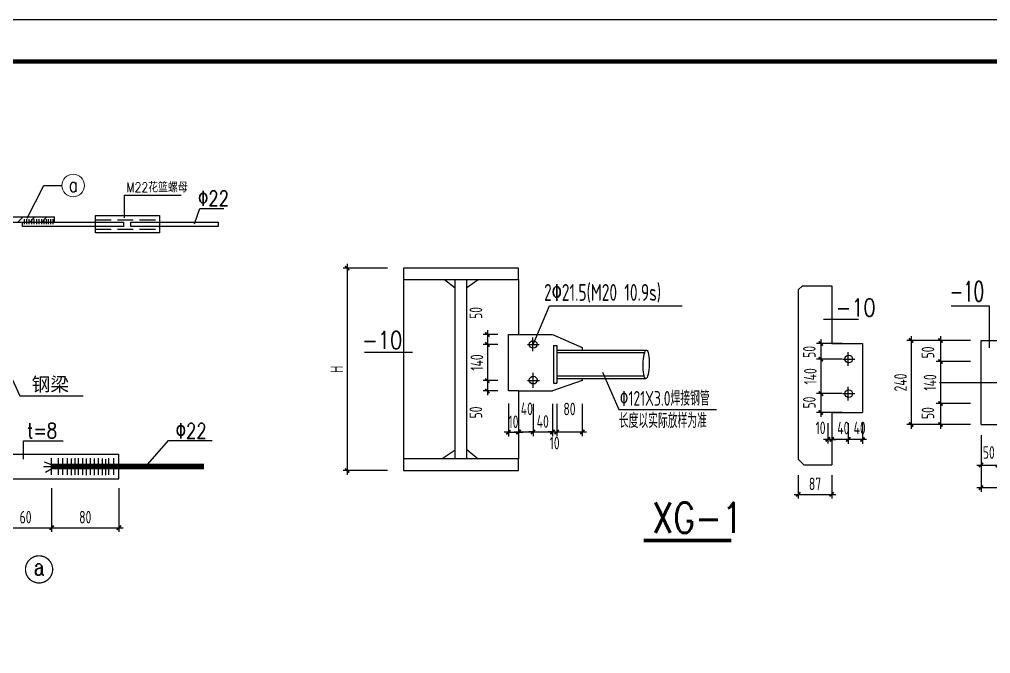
# Model space of a CAD drawing. Header units: millimetres. Extents: x 6950065 to 7140129, y 16284814 to 19754034.
# Drawn here: x 7016011 to 7039092, y 17780423 to 17795500 of the extents above; entities that cross this region are included whole.
import ezdxf
from ezdxf.enums import TextEntityAlignment as Align

# ---------------------------------------------------------------- set-up
doc = ezdxf.new("R2010")
doc.units = ezdxf.units.MM
doc.header["$LTSCALE"] = 1500
doc.header["$MEASUREMENT"] = 0
doc.linetypes.add('DASH', pattern=[0.35, 0.25, -0.1])
doc.linetypes.add('DOTE', pattern=[2.4200000000000004, 2, -0.2, 0.02, -0.2])
doc.layers.get('Defpoints').update_dxf_attribs({"color": 1})
doc.layers.add('10', color=7, linetype='Continuous', lineweight=35)
doc.layers.add('112', color=9, linetype='Continuous', lineweight=18)
for name, color, linetype in [('1001', 3, 'Continuous'), ('C型钢', 6, 'Continuous'), ('PUB_DIM', 161, 'Continuous'), ('PUB_TEXT', 7, 'Continuous'), ('TK', 4, 'Continuous'), ('图层1', 8, 'Continuous')]:
    doc.layers.add(name, color=color, linetype=linetype)
doc.styles.add('-宋体', font='', dxfattribs={"width": 0.8})
doc.styles.add('_HZDX', font='txt.shx', dxfattribs={"width": 0.8, "bigfont": 'HZDX.shx'})
doc.styles.add('_HZTXT', font='txt.shx', dxfattribs={"width": 0.8, "bigfont": 'hztxt.shx'})
doc.styles.add('_TXT', font='SIMPLEX.shx', dxfattribs={"width": 0.6})
doc.styles.add('COMPLEX', font='COMPLEX')
doc.styles.add('TSSD_Dimension', font='Tssdeng.shx', dxfattribs={"width": 0.699999988079071, "bigfont": 'hztxt.shx'})
doc.styles.add('TSSD_REIN', font='tssdeng.shx', dxfattribs={"width": 0.7, "bigfont": 'tssdchn.shx'})
doc.styles.get('-宋体').set_extended_font_data('SimSun')
doc.dimstyles.new('TSSD_20_100', dxfattribs={"dimtxt": 300, "dimasz": 100, "dimexe": 100, "dimexo": 250, "dimgap": 100, "dimtad": 1, "dimdec": 0, "dimlfac": 0.2, "dimzin": 0, "dimdsep": 46, "dimtxsty": 'TSSD_Dimension', "dimblk": 'ARCHTICK', "dimcen": 0, "dimdle": 100, "dimclrt": 7, "dimadec": 0, "dimazin": 0, "dimtfac": 1, "dimtdec": 0, "dimtix": 1, "dimtmove": 2, "dimatfit": 3, "dimfxl": 0, "dimtolj": 1, "dimtzin": 0, "dimarcsym": 0})

# ---------------------------------------------------------------- blocks, each defined once
blk = doc.blocks.new('_ArchTick')
at = {"color": 0, "linetype": 'ByBlock', "const_width": 0.4}
blk.add_lwpolyline([(-0.5, -0.5), (0.5, 0.5)], dxfattribs=at)
blk = doc.blocks.new('*D941')
at = {"layer": 'Defpoints', "color": 0}
for p in [(7016777.1866476, 17784605.37337451), (7018374.928282814, 17784605.37337451), (7018374.928282814, 17783415.99212387)]:
    blk.add_point(p, dxfattribs=at)
at = {"layer": 'PUB_DIM', "color": 0, "lineweight": -2}
for p, q in [((7016777.1866476, 17784355.37337451), (7016777.1866476, 17783315.99212387)), ((7018374.928282814, 17784355.37337451), (7018374.928282814, 17783315.99212387)), ((7016677.1866476, 17783415.99212387), (7018474.928282814, 17783415.99212387))]:
    blk.add_line(p, q, dxfattribs=at)
at = {"layer": 'PUB_DIM', "color": 0, "lineweight": -2, "xscale": 100, "yscale": 100, "zscale": 100, "rotation": 180}
blk.add_blockref('_ArchTick', (7016777.1866476, 17783415.99212387), dxfattribs=at)
at = {"layer": 'PUB_DIM', "color": 0, "lineweight": -2, "xscale": 100, "yscale": 100, "zscale": 100}
blk.add_blockref('_ArchTick', (7018374.928282814, 17783415.99212387), dxfattribs=at)
at = {"layer": 'PUB_DIM', "color": 7, "insert": (7017576.057465207, 17783665.99212387), "char_height": 300, "attachment_point": 5, "style": 'TSSD_Dimension'}
blk.add_mtext('\\A1;80', dxfattribs=at)
blk = doc.blocks.new('*D943')
at = {"layer": 'Defpoints', "color": 0}
for p in [(7015538.467164, 17784605.37337451), (7016777.1866476, 17784605.37337451), (7016777.1866476, 17783415.99212387)]:
    blk.add_point(p, dxfattribs=at)
at = {"layer": 'PUB_DIM', "color": 0, "lineweight": -2}
for p, q in [((7015538.467164, 17784355.37337451), (7015538.467164, 17783315.99212387)), ((7016777.1866476, 17784355.37337451), (7016777.1866476, 17783315.99212387)), ((7015438.467164, 17783415.99212387), (7016877.1866476, 17783415.99212387))]:
    blk.add_line(p, q, dxfattribs=at)
at = {"layer": 'PUB_DIM', "color": 0, "lineweight": -2, "xscale": 100, "yscale": 100, "zscale": 100, "rotation": 180}
blk.add_blockref('_ArchTick', (7015538.467164, 17783415.99212387), dxfattribs=at)
at = {"layer": 'PUB_DIM', "color": 0, "lineweight": -2, "xscale": 100, "yscale": 100, "zscale": 100}
blk.add_blockref('_ArchTick', (7016777.1866476, 17783415.99212387), dxfattribs=at)
at = {"layer": 'PUB_DIM', "color": 7, "insert": (7016157.8269058, 17783665.99212387), "char_height": 300, "attachment_point": 5, "style": 'TSSD_Dimension'}
blk.add_mtext('\\A1;60', dxfattribs=at)
blk = doc.blocks.new('*D1111')
at = {"layer": 'Defpoints', "color": 0}
for p in [(7035816.802505563, 17787794.40287986), (7035058.318154908, 17787424.53215986), (7035816.802505563, 17787424.53215986)]:
    blk.add_point(p, dxfattribs=at)
at = {"layer": 'PUB_DIM', "color": 0, "lineweight": -2}
for p, q in [((7035058.318154908, 17787894.40287986), (7035058.318154908, 17787324.53215986)), ((7035566.802505563, 17787794.40287986), (7034958.318154908, 17787794.40287986)), ((7035566.802505563, 17787424.53215986), (7034958.318154908, 17787424.53215986))]:
    blk.add_line(p, q, dxfattribs=at)
at = {"layer": 'PUB_DIM', "color": 0, "lineweight": -2, "xscale": 100, "yscale": 100, "zscale": 100}
for p, rotation in [((7035058.318154908, 17787794.40287986), 90), ((7035058.318154908, 17787424.53215986), 270)]:
    blk.add_blockref('_ArchTick', p, dxfattribs=dict(at, rotation=rotation))
at = {"layer": 'PUB_DIM', "color": 7, "insert": (7034784.718154906, 17787595.53576325), "char_height": 300, "attachment_point": 5, "rotation": 90, "style": 'TSSD_Dimension'}
blk.add_mtext('\\A1;50', dxfattribs=at)
blk = doc.blocks.new('*D1112')
at = {"layer": 'Defpoints', "color": 0}
for p in [(7035816.802505563, 17787424.53215986), (7035058.318154908, 17786602.74719986), (7035816.802505563, 17786602.74719986)]:
    blk.add_point(p, dxfattribs=at)
at = {"layer": 'PUB_DIM', "color": 0, "lineweight": -2}
for p, q in [((7035566.802505563, 17787424.53215986), (7034958.318154908, 17787424.53215986)), ((7035058.318154908, 17787524.53215986), (7035058.318154908, 17786502.74719986)), ((7035566.802505563, 17786602.74719986), (7034958.318154908, 17786602.74719986))]:
    blk.add_line(p, q, dxfattribs=at)
at = {"layer": 'PUB_DIM', "color": 0, "lineweight": -2, "xscale": 100, "yscale": 100, "zscale": 100}
for p, rotation in [((7035058.318154908, 17787424.53215986), 90), ((7035058.318154908, 17786602.74719986), 270)]:
    blk.add_blockref('_ArchTick', p, dxfattribs=dict(at, rotation=rotation))
at = {"layer": 'PUB_DIM', "color": 7, "insert": (7034808.318154905, 17787013.63967986), "char_height": 300, "attachment_point": 5, "rotation": 90, "style": 'TSSD_Dimension'}
blk.add_mtext('\\A1;140', dxfattribs=at)
blk = doc.blocks.new('*D1113')
at = {"layer": 'Defpoints', "color": 0}
for p in [(7035316.362044192, 17786152.80485185), (7035710.820284191, 17786152.80485185), (7035316.362044192, 17785513.41488395)]:
    blk.add_point(p, dxfattribs=at)
at = {"layer": 'PUB_DIM', "color": 0, "lineweight": -2}
for p, q in [((7035316.362044192, 17785902.80485185), (7035316.362044192, 17785413.41488395)), ((7035710.820284191, 17785902.80485185), (7035710.820284191, 17785413.41488395)), ((7035810.820284191, 17785513.41488395), (7035216.362044192, 17785513.41488395))]:
    blk.add_line(p, q, dxfattribs=at)
at = {"layer": 'PUB_DIM', "color": 0, "lineweight": -2, "xscale": 100, "yscale": 100, "zscale": 100, "rotation": 180}
blk.add_blockref('_ArchTick', (7035316.362044192, 17785513.41488395), dxfattribs=at)
at = {"layer": 'PUB_DIM', "color": 0, "lineweight": -2, "xscale": 100, "yscale": 100, "zscale": 100}
blk.add_blockref('_ArchTick', (7035710.820284191, 17785513.41488395), dxfattribs=at)
at = {"layer": 'PUB_DIM', "color": 7, "insert": (7035592.808814998, 17785787.01488395), "char_height": 300, "attachment_point": 5, "style": 'TSSD_Dimension'}
blk.add_mtext('\\A1;40', dxfattribs=at)
blk = doc.blocks.new('*D1114')
at = {"layer": 'Defpoints', "color": 0}
for p in [(7035710.820284191, 17786152.80485185), (7036045.96204419, 17786152.80485185), (7035710.820284191, 17785513.41488395)]:
    blk.add_point(p, dxfattribs=at)
at = {"layer": 'PUB_DIM', "color": 0, "lineweight": -2}
for p, q in [((7035710.820284191, 17785902.80485185), (7035710.820284191, 17785413.41488395)), ((7036045.96204419, 17785902.80485185), (7036045.96204419, 17785413.41488395)), ((7036145.96204419, 17785513.41488395), (7035610.820284191, 17785513.41488395))]:
    blk.add_line(p, q, dxfattribs=at)
at = {"layer": 'PUB_DIM', "color": 0, "lineweight": -2, "xscale": 100, "yscale": 100, "zscale": 100, "rotation": 180}
blk.add_blockref('_ArchTick', (7035710.820284191, 17785513.41488395), dxfattribs=at)
at = {"layer": 'PUB_DIM', "color": 0, "lineweight": -2, "xscale": 100, "yscale": 100, "zscale": 100}
blk.add_blockref('_ArchTick', (7036045.96204419, 17785513.41488395), dxfattribs=at)
at = {"layer": 'PUB_DIM', "color": 7, "insert": (7035979.563282858, 17785787.01488395), "char_height": 300, "attachment_point": 5, "style": 'TSSD_Dimension'}
blk.add_mtext('\\A1;40', dxfattribs=at)
blk = doc.blocks.new('*D1115')
at = {"layer": 'Defpoints', "color": 0}
for p in [(7035223.908340982, 17786152.80287986), (7035316.366900983, 17786152.80287986), (7035223.908340982, 17785516.02658669)]:
    blk.add_point(p, dxfattribs=at)
at = {"layer": 'PUB_DIM', "color": 0, "lineweight": -2}
for p, q in [((7035223.908340982, 17785902.80287986), (7035223.908340982, 17785416.02658669)), ((7035316.366900983, 17785902.80287986), (7035316.366900983, 17785416.02658669)), ((7035223.908340982, 17785516.02658669), (7035123.908340982, 17785516.02658669)), ((7035316.366900983, 17785516.02658669), (7035223.908340982, 17785516.02658669)), ((7035316.366900983, 17785516.02658669), (7035416.366900983, 17785516.02658669))]:
    blk.add_line(p, q, dxfattribs=at)
at = {"layer": 'PUB_DIM', "color": 0, "lineweight": -2, "xscale": 100, "yscale": 100, "zscale": 100}
blk.add_blockref('_ArchTick', (7035223.908340982, 17785516.02658669), dxfattribs=at)
at = {"layer": 'PUB_DIM', "color": 0, "lineweight": -2, "xscale": 100, "yscale": 100, "zscale": 100, "rotation": 180}
blk.add_blockref('_ArchTick', (7035316.366900983, 17785516.02658669), dxfattribs=at)
at = {"layer": 'PUB_DIM', "color": 7, "insert": (7035050.986126727, 17785789.62658669), "char_height": 300, "attachment_point": 5, "style": 'TSSD_Dimension'}
blk.add_mtext('\\A1;10', dxfattribs=at)
blk = doc.blocks.new('*D1116')
at = {"layer": 'Defpoints', "color": 0}
for p in [(7035816.802505563, 17786602.74719986), (7035058.318154908, 17786152.80287986), (7035816.802505563, 17786152.80287986)]:
    blk.add_point(p, dxfattribs=at)
at = {"layer": 'PUB_DIM', "color": 0, "lineweight": -2}
for p, q in [((7035566.802505563, 17786602.74719986), (7034958.318154908, 17786602.74719986)), ((7035058.318154908, 17786702.74719986), (7035058.318154908, 17786052.80287986)), ((7035566.802505563, 17786152.80287986), (7034958.318154908, 17786152.80287986))]:
    blk.add_line(p, q, dxfattribs=at)
at = {"layer": 'PUB_DIM', "color": 0, "lineweight": -2, "xscale": 100, "yscale": 100, "zscale": 100}
for p, rotation in [((7035058.318154908, 17786602.74719986), 90), ((7035058.318154908, 17786152.80287986), 270)]:
    blk.add_blockref('_ArchTick', p, dxfattribs=dict(at, rotation=rotation))
at = {"layer": 'PUB_DIM', "color": 7, "insert": (7034784.718154906, 17786391.4387219), "char_height": 300, "attachment_point": 5, "rotation": 90, "style": 'TSSD_Dimension'}
blk.add_mtext('\\A1;50', dxfattribs=at)
blk = doc.blocks.new('*D1117')
at = {"layer": 'Defpoints', "color": 0}
for p in [(7038864.814583997, 17787868.09571747), (7037902.676575019, 17787368.09571747), (7038864.814583997, 17787368.09571747)]:
    blk.add_point(p, dxfattribs=at)
at = {"layer": 'PUB_DIM', "color": 0, "lineweight": -2}
for p, q in [((7038614.814583997, 17787868.09571747), (7037802.676575019, 17787868.09571747)), ((7037902.676575019, 17787968.09571747), (7037902.676575019, 17787268.09571747)), ((7038614.814583997, 17787368.09571747), (7037802.676575019, 17787368.09571747))]:
    blk.add_line(p, q, dxfattribs=at)
at = {"layer": 'PUB_DIM', "color": 0, "lineweight": -2, "xscale": 100, "yscale": 100, "zscale": 100}
for p, rotation in [((7037902.676575019, 17787868.09571747), 90), ((7037902.676575019, 17787368.09571747), 270)]:
    blk.add_blockref('_ArchTick', p, dxfattribs=dict(at, rotation=rotation))
at = {"layer": 'PUB_DIM', "color": 7, "insert": (7037602.676575019, 17787582.92886281), "char_height": 300, "attachment_point": 5, "rotation": 90, "style": 'TSSD_Dimension'}
blk.add_mtext('\\A1;50', dxfattribs=at)
blk = doc.blocks.new('*D1118')
at = {"layer": 'Defpoints', "color": 0}
for p in [(7038864.814583997, 17787368.09571747), (7037902.676575019, 17786368.09571747), (7038864.814583997, 17786368.09571747)]:
    blk.add_point(p, dxfattribs=at)
at = {"layer": 'PUB_DIM', "color": 0, "lineweight": -2}
for p, q in [((7037902.676575019, 17787468.09571747), (7037902.676575019, 17786268.09571747)), ((7038614.814583997, 17787368.09571747), (7037802.676575019, 17787368.09571747)), ((7038614.814583997, 17786368.09571747), (7037802.676575019, 17786368.09571747))]:
    blk.add_line(p, q, dxfattribs=at)
at = {"layer": 'PUB_DIM', "color": 0, "lineweight": -2, "xscale": 100, "yscale": 100, "zscale": 100}
for p, rotation in [((7037902.676575019, 17787368.09571747), 90), ((7037902.676575019, 17786368.09571747), 270)]:
    blk.add_blockref('_ArchTick', p, dxfattribs=dict(at, rotation=rotation))
at = {"layer": 'PUB_DIM', "color": 7, "insert": (7037652.676575016, 17786868.09571747), "char_height": 300, "attachment_point": 5, "rotation": 90, "style": 'TSSD_Dimension'}
blk.add_mtext('\\A1;140', dxfattribs=at)
blk = doc.blocks.new('*D1119')
at = {"layer": 'Defpoints', "color": 0}
for p in [(7038864.814583997, 17787868.09571747), (7037201.36337633, 17785868.09571747), (7038864.814583997, 17785868.09571747)]:
    blk.add_point(p, dxfattribs=at)
at = {"layer": 'PUB_DIM', "color": 0, "lineweight": -2}
for p, q in [((7038614.814583997, 17787868.09571747), (7037101.36337633, 17787868.09571747)), ((7037201.36337633, 17787968.09571747), (7037201.36337633, 17785768.09571747)), ((7038614.814583997, 17785868.09571747), (7037101.36337633, 17785868.09571747))]:
    blk.add_line(p, q, dxfattribs=at)
at = {"layer": 'PUB_DIM', "color": 0, "lineweight": -2, "xscale": 100, "yscale": 100, "zscale": 100}
for p, rotation in [((7037201.36337633, 17787868.09571747), 90), ((7037201.36337633, 17785868.09571747), 270)]:
    blk.add_blockref('_ArchTick', p, dxfattribs=dict(at, rotation=rotation))
at = {"layer": 'PUB_DIM', "color": 7, "insert": (7036951.363376327, 17786868.09571747), "char_height": 300, "attachment_point": 5, "rotation": 90, "style": 'TSSD_Dimension'}
blk.add_mtext('\\A1;240', dxfattribs=at)
blk = doc.blocks.new('*D1120')
at = {"layer": 'Defpoints', "color": 0}
for p in [(7038864.814583997, 17786368.09571747), (7037902.676575019, 17785868.09571747), (7038864.814583997, 17785868.09571747)]:
    blk.add_point(p, dxfattribs=at)
at = {"layer": 'PUB_DIM', "color": 0, "lineweight": -2}
for p, q in [((7038614.814583997, 17786368.09571747), (7037802.676575019, 17786368.09571747)), ((7037902.676575019, 17786468.09571747), (7037902.676575019, 17785768.09571747)), ((7038614.814583997, 17785868.09571747), (7037802.676575019, 17785868.09571747))]:
    blk.add_line(p, q, dxfattribs=at)
at = {"layer": 'PUB_DIM', "color": 0, "lineweight": -2, "xscale": 100, "yscale": 100, "zscale": 100}
for p, rotation in [((7037902.676575019, 17786368.09571747), 90), ((7037902.676575019, 17785868.09571747), 270)]:
    blk.add_blockref('_ArchTick', p, dxfattribs=dict(at, rotation=rotation))
at = {"layer": 'PUB_DIM', "color": 7, "insert": (7037602.676575019, 17786139.96844577), "char_height": 300, "attachment_point": 5, "rotation": 90, "style": 'TSSD_Dimension'}
blk.add_mtext('\\A1;50', dxfattribs=at)
blk = doc.blocks.new('*D1121')
at = {"layer": 'Defpoints', "color": 0}
for p in [(7028781.612321696, 17786612.45632565), (7029386.906721695, 17786612.45632565), (7029386.906721695, 17785691.45282915)]:
    blk.add_point(p, dxfattribs=at)
at = {"layer": 'PUB_DIM', "color": 0, "lineweight": -2}
for p, q in [((7028781.612321696, 17786362.45632565), (7028781.612321696, 17785591.45282915)), ((7029386.906721695, 17786362.45632565), (7029386.906721695, 17785591.45282915)), ((7028681.612321696, 17785691.45282915), (7029486.906721695, 17785691.45282915))]:
    blk.add_line(p, q, dxfattribs=at)
at = {"layer": 'PUB_DIM', "color": 0, "lineweight": -2, "xscale": 100, "yscale": 100, "zscale": 100, "rotation": 180}
blk.add_blockref('_ArchTick', (7028781.612321696, 17785691.45282915), dxfattribs=at)
at = {"layer": 'PUB_DIM', "color": 0, "lineweight": -2, "xscale": 100, "yscale": 100, "zscale": 100}
blk.add_blockref('_ArchTick', (7029386.906721695, 17785691.45282915), dxfattribs=at)
at = {"layer": 'PUB_DIM', "color": 7, "insert": (7029084.259521696, 17786238.18503763), "char_height": 300, "attachment_point": 5, "style": 'TSSD_Dimension'}
blk.add_mtext('\\A1;80', dxfattribs=at)
blk = doc.blocks.new('*D1122')
at = {"layer": 'Defpoints', "color": 0}
for p in [(7028680.699521697, 17786612.45632565), (7028781.612321696, 17786612.45632565), (7028781.612321696, 17785691.45282915)]:
    blk.add_point(p, dxfattribs=at)
at = {"layer": 'PUB_DIM', "color": 0, "lineweight": -2}
for p, q in [((7028680.699521697, 17786362.45632565), (7028680.699521697, 17785591.45282915)), ((7028781.612321696, 17786362.45632565), (7028781.612321696, 17785591.45282915)), ((7028680.699521697, 17785691.45282915), (7028580.699521697, 17785691.45282915)), ((7028680.699521697, 17785691.45282915), (7028781.612321696, 17785691.45282915)), ((7028781.612321696, 17785691.45282915), (7028881.612321696, 17785691.45282915))]:
    blk.add_line(p, q, dxfattribs=at)
at = {"layer": 'PUB_DIM', "color": 0, "lineweight": -2, "xscale": 100, "yscale": 100, "zscale": 100}
blk.add_blockref('_ArchTick', (7028680.699521697, 17785691.45282915), dxfattribs=at)
at = {"layer": 'PUB_DIM', "color": 0, "lineweight": -2, "xscale": 100, "yscale": 100, "zscale": 100, "rotation": 180}
blk.add_blockref('_ArchTick', (7028781.612321696, 17785691.45282915), dxfattribs=at)
at = {"layer": 'PUB_DIM', "color": 7, "insert": (7028731.155921697, 17785428.79682915), "char_height": 300, "attachment_point": 5, "style": 'TSSD_Dimension'}
blk.add_mtext('\\A1;10', dxfattribs=at)
blk = doc.blocks.new('*D1123')
at = {"layer": 'Defpoints', "color": 0}
for p in [(7027632.769062548, 17787772.78751427), (7027132.822681542, 17786913.21839427), (7027632.769062548, 17786913.21839427)]:
    blk.add_point(p, dxfattribs=at)
at = {"layer": 'PUB_DIM', "color": 0, "lineweight": -2}
for p, q in [((7027132.822681542, 17787872.78751427), (7027132.822681542, 17786813.21839427)), ((7027382.769062548, 17787772.78751427), (7027032.822681542, 17787772.78751427)), ((7027382.769062548, 17786913.21839427), (7027032.822681542, 17786913.21839427))]:
    blk.add_line(p, q, dxfattribs=at)
at = {"layer": 'PUB_DIM', "color": 0, "lineweight": -2, "xscale": 100, "yscale": 100, "zscale": 100}
for p, rotation in [((7027132.822681542, 17787772.78751427), 90), ((7027132.822681542, 17786913.21839427), 270)]:
    blk.add_blockref('_ArchTick', p, dxfattribs=dict(at, rotation=rotation))
at = {"layer": 'PUB_DIM', "color": 7, "insert": (7026882.822681539, 17787343.00295427), "char_height": 300, "attachment_point": 5, "rotation": 90, "style": 'TSSD_Dimension'}
blk.add_mtext('\\A1;140', dxfattribs=at)
blk = doc.blocks.new('*D1124')
at = {"layer": 'Defpoints', "color": 0}
for p in [(7027632.769062548, 17786913.21839427), (7027132.822681542, 17786666.70479427), (7027632.769062548, 17786666.70479427)]:
    blk.add_point(p, dxfattribs=at)
at = {"layer": 'PUB_DIM', "color": 0, "lineweight": -2}
for p, q in [((7027132.822681542, 17787013.21839427), (7027132.822681542, 17786566.70479427)), ((7027382.769062548, 17786913.21839427), (7027032.822681542, 17786913.21839427)), ((7027382.769062548, 17786666.70479427), (7027032.822681542, 17786666.70479427))]:
    blk.add_line(p, q, dxfattribs=at)
at = {"layer": 'PUB_DIM', "color": 0, "lineweight": -2, "xscale": 100, "yscale": 100, "zscale": 100}
for p, rotation in [((7027132.822681542, 17786913.21839427), 90), ((7027132.822681542, 17786666.70479427), 270)]:
    blk.add_blockref('_ArchTick', p, dxfattribs=dict(at, rotation=rotation))
at = {"layer": 'PUB_DIM', "color": 7, "insert": (7026859.22268154, 17786155.46365141), "char_height": 300, "attachment_point": 5, "rotation": 90, "style": 'TSSD_Dimension'}
blk.add_mtext('\\A1;50', dxfattribs=at)
blk = doc.blocks.new('*D1125')
at = {"layer": 'Defpoints', "color": 0}
for p in [(7027632.769062548, 17788010.08079427), (7027132.822681542, 17787772.78751427), (7027632.769062548, 17787772.78751427)]:
    blk.add_point(p, dxfattribs=at)
at = {"layer": 'PUB_DIM', "color": 0, "lineweight": -2}
for p, q in [((7027132.822681542, 17788110.08079427), (7027132.822681542, 17787672.78751427)), ((7027382.769062548, 17788010.08079427), (7027032.822681542, 17788010.08079427)), ((7027382.769062548, 17787772.78751427), (7027032.822681542, 17787772.78751427))]:
    blk.add_line(p, q, dxfattribs=at)
at = {"layer": 'PUB_DIM', "color": 0, "lineweight": -2, "xscale": 100, "yscale": 100, "zscale": 100}
for p, rotation in [((7027132.822681542, 17788010.08079427), 90), ((7027132.822681542, 17787772.78751427), 270)]:
    blk.add_blockref('_ArchTick', p, dxfattribs=dict(at, rotation=rotation))
at = {"layer": 'PUB_DIM', "color": 7, "insert": (7026859.22268154, 17788521.32193713), "char_height": 300, "attachment_point": 5, "rotation": 90, "style": 'TSSD_Dimension'}
blk.add_mtext('\\A1;50', dxfattribs=at)
blk = doc.blocks.new('*D1126')
at = {"layer": 'Defpoints', "color": 0}
for p in [(7027632.770286596, 17786620.82798403), (7027872.817806597, 17786620.82798403), (7027872.817806597, 17785684.19533297)]:
    blk.add_point(p, dxfattribs=at)
at = {"layer": 'PUB_DIM', "color": 0, "lineweight": -2}
for p, q in [((7027632.770286596, 17786370.82798403), (7027632.770286596, 17785584.19533297)), ((7027872.817806597, 17786370.82798403), (7027872.817806597, 17785584.19533297)), ((7027632.770286596, 17785684.19533297), (7027532.770286596, 17785684.19533297)), ((7027632.770286596, 17785684.19533297), (7027872.817806597, 17785684.19533297)), ((7027872.817806597, 17785684.19533297), (7027972.817806597, 17785684.19533297))]:
    blk.add_line(p, q, dxfattribs=at)
at = {"layer": 'PUB_DIM', "color": 0, "lineweight": -2, "xscale": 100, "yscale": 100, "zscale": 100}
blk.add_blockref('_ArchTick', (7027632.770286596, 17785684.19533297), dxfattribs=at)
at = {"layer": 'PUB_DIM', "color": 0, "lineweight": -2, "xscale": 100, "yscale": 100, "zscale": 100, "rotation": 180}
blk.add_blockref('_ArchTick', (7027872.817806597, 17785684.19533297), dxfattribs=at)
at = {"layer": 'PUB_DIM', "color": 7, "insert": (7027752.794046597, 17785934.19533297), "char_height": 300, "attachment_point": 5, "style": 'TSSD_Dimension'}
blk.add_mtext('\\A1;10', dxfattribs=at)
blk = doc.blocks.new('*D1127')
at = {"layer": 'Defpoints', "color": 0}
for p in [(7027872.822561695, 17786612.45632565), (7028217.157281696, 17786612.45632565), (7028217.157281696, 17785691.45282915)]:
    blk.add_point(p, dxfattribs=at)
at = {"layer": 'PUB_DIM', "color": 0, "lineweight": -2}
for p, q in [((7027872.822561695, 17786362.45632565), (7027872.822561695, 17785591.45282915)), ((7028217.157281696, 17786362.45632565), (7028217.157281696, 17785591.45282915)), ((7027772.822561695, 17785691.45282915), (7028317.157281696, 17785691.45282915))]:
    blk.add_line(p, q, dxfattribs=at)
at = {"layer": 'PUB_DIM', "color": 0, "lineweight": -2, "xscale": 100, "yscale": 100, "zscale": 100, "rotation": 180}
blk.add_blockref('_ArchTick', (7027872.822561695, 17785691.45282915), dxfattribs=at)
at = {"layer": 'PUB_DIM', "color": 0, "lineweight": -2, "xscale": 100, "yscale": 100, "zscale": 100}
blk.add_blockref('_ArchTick', (7028217.157281696, 17785691.45282915), dxfattribs=at)
at = {"layer": 'PUB_DIM', "color": 7, "insert": (7028070.352347254, 17786243.06970624), "char_height": 300, "attachment_point": 5, "style": 'TSSD_Dimension'}
blk.add_mtext('\\A1;40', dxfattribs=at)
blk = doc.blocks.new('*D1128')
at = {"layer": 'Defpoints', "color": 0}
for p in [(7028217.157281696, 17786612.45632565), (7028680.699521697, 17786612.45632565), (7028680.699521697, 17785691.45282915)]:
    blk.add_point(p, dxfattribs=at)
at = {"layer": 'PUB_DIM', "color": 0, "lineweight": -2}
for p, q in [((7028217.157281696, 17786362.45632565), (7028217.157281696, 17785591.45282915)), ((7028680.699521697, 17786362.45632565), (7028680.699521697, 17785591.45282915)), ((7028217.157281696, 17785691.45282915), (7028117.157281696, 17785691.45282915)), ((7028217.157281696, 17785691.45282915), (7028680.699521697, 17785691.45282915)), ((7028680.699521697, 17785691.45282915), (7028780.699521697, 17785691.45282915))]:
    blk.add_line(p, q, dxfattribs=at)
at = {"layer": 'PUB_DIM', "color": 0, "lineweight": -2, "xscale": 100, "yscale": 100, "zscale": 100}
blk.add_blockref('_ArchTick', (7028217.157281696, 17785691.45282915), dxfattribs=at)
at = {"layer": 'PUB_DIM', "color": 0, "lineweight": -2, "xscale": 100, "yscale": 100, "zscale": 100, "rotation": 180}
blk.add_blockref('_ArchTick', (7028680.699521697, 17785691.45282915), dxfattribs=at)
at = {"layer": 'PUB_DIM', "color": 7, "insert": (7028448.928401696, 17785941.45282915), "char_height": 300, "attachment_point": 5, "style": 'TSSD_Dimension'}
blk.add_mtext('\\A1;40', dxfattribs=at)
blk = doc.blocks.new('*D1129')
at = {"layer": 'Defpoints', "color": 0}
for p in [(7034522.926854677, 17784913.78262401), (7035316.366854678, 17784913.78262401), (7035316.366854678, 17784208.04029262)]:
    blk.add_point(p, dxfattribs=at)
at = {"layer": 'PUB_DIM', "color": 0, "lineweight": -2}
for p, q in [((7034522.926854677, 17784663.78262401), (7034522.926854677, 17784108.04029262)), ((7035316.366854678, 17784663.78262401), (7035316.366854678, 17784108.04029262)), ((7034422.926854677, 17784208.04029262), (7035416.366854678, 17784208.04029262))]:
    blk.add_line(p, q, dxfattribs=at)
at = {"layer": 'PUB_DIM', "color": 0, "lineweight": -2, "xscale": 100, "yscale": 100, "zscale": 100, "rotation": 180}
blk.add_blockref('_ArchTick', (7034522.926854677, 17784208.04029262), dxfattribs=at)
at = {"layer": 'PUB_DIM', "color": 0, "lineweight": -2, "xscale": 100, "yscale": 100, "zscale": 100}
blk.add_blockref('_ArchTick', (7035316.366854678, 17784208.04029262), dxfattribs=at)
at = {"layer": 'PUB_DIM', "color": 7, "insert": (7034919.646854677, 17784458.04029262), "char_height": 300, "attachment_point": 5, "style": 'TSSD_Dimension'}
blk.add_mtext('\\A1;87', dxfattribs=at)
blk = doc.blocks.new('*D1132')
at = {"layer": 'Defpoints', "color": 0}
for p in [(7038864.809742178, 17785868.09487022), (7039264.809742178, 17785868.09487022), (7039264.809742178, 17784904.00599137)]:
    blk.add_point(p, dxfattribs=at)
at = {"layer": 'PUB_DIM', "color": 0, "lineweight": -2}
for p, q in [((7038864.809742178, 17785618.09487022), (7038864.809742178, 17784804.00599137)), ((7039264.809742178, 17785618.09487022), (7039264.809742178, 17784804.00599137)), ((7038764.809742178, 17784904.00599137), (7039364.809742178, 17784904.00599137))]:
    blk.add_line(p, q, dxfattribs=at)
at = {"layer": 'PUB_DIM', "color": 0, "lineweight": -2, "xscale": 100, "yscale": 100, "zscale": 100, "rotation": 180}
blk.add_blockref('_ArchTick', (7038864.809742178, 17784904.00599137), dxfattribs=at)
at = {"layer": 'PUB_DIM', "color": 0, "lineweight": -2, "xscale": 100, "yscale": 100, "zscale": 100}
blk.add_blockref('_ArchTick', (7039264.809742178, 17784904.00599137), dxfattribs=at)
at = {"layer": 'PUB_DIM', "color": 7, "insert": (7039049.253676935, 17785204.00599137), "char_height": 300, "attachment_point": 5, "style": 'TSSD_Dimension'}
blk.add_mtext('\\A1;50', dxfattribs=at)
blk = doc.blocks.new('*D1133')
at = {"layer": 'Defpoints', "color": 0}
for p in [(7038864.8141301, 17785868.09487022), (7040264.8141301, 17785868.09487022), (7040264.8141301, 17784369.914536)]:
    blk.add_point(p, dxfattribs=at)
at = {"layer": 'PUB_DIM', "color": 0, "lineweight": -2}
for p, q in [((7038864.8141301, 17785618.09487022), (7038864.8141301, 17784269.914536)), ((7040264.8141301, 17785618.09487022), (7040264.8141301, 17784269.914536)), ((7038764.8141301, 17784369.914536), (7040364.8141301, 17784369.914536))]:
    blk.add_line(p, q, dxfattribs=at)
at = {"layer": 'PUB_DIM', "color": 0, "lineweight": -2, "xscale": 100, "yscale": 100, "zscale": 100, "rotation": 180}
blk.add_blockref('_ArchTick', (7038864.8141301, 17784369.914536), dxfattribs=at)
at = {"layer": 'PUB_DIM', "color": 0, "lineweight": -2, "xscale": 100, "yscale": 100, "zscale": 100}
blk.add_blockref('_ArchTick', (7040264.8141301, 17784369.914536), dxfattribs=at)
at = {"layer": 'PUB_DIM', "color": 7, "insert": (7039564.8141301, 17784619.914536), "char_height": 300, "attachment_point": 5, "style": 'TSSD_Dimension'}
blk.add_mtext('\\A1;180', dxfattribs=at)
blk = doc.blocks.new('*D1134')
at = {"layer": 'Defpoints', "color": 0}
for p in [(7025010.079319342, 17789586.34490407), (7023802.149100169, 17784775.56314407), (7025010.079319342, 17784775.56314407)]:
    blk.add_point(p, dxfattribs=at)
at = {"layer": 'PUB_DIM', "color": 0, "lineweight": -2}
for p, q in [((7024760.079319342, 17789586.34490407), (7023702.149100169, 17789586.34490407)), ((7023802.149100169, 17789686.34490407), (7023802.149100169, 17784675.56314407)), ((7024760.079319342, 17784775.56314407), (7023702.149100169, 17784775.56314407))]:
    blk.add_line(p, q, dxfattribs=at)
at = {"layer": 'PUB_DIM', "color": 0, "lineweight": -2, "xscale": 100, "yscale": 100, "zscale": 100}
for p, rotation in [((7023802.149100169, 17789586.34490407), 90), ((7023802.149100169, 17784775.56314407), 270)]:
    blk.add_blockref('_ArchTick', p, dxfattribs=dict(at, rotation=rotation))
at = {"layer": 'PUB_DIM', "color": 7, "insert": (7023552.149100166, 17787180.95402407), "char_height": 300, "attachment_point": 5, "rotation": 90, "style": 'TSSD_Dimension'}
blk.add_mtext('\\A1;H', dxfattribs=at)
blk = doc.blocks.new('GeYuanFrame_76101748', base_point=(20.08568540801701, 4.526152566438171))
at = {"layer": 'TK'}
blk.add_lwpolyline([(20.08568540801701, 4.526152566438171), (20.08568540801701, 598.5261525664382), (861.0856854080171, 598.5261525664382), (861.0856854080171, 4.526152566438171)], close=True, dxfattribs=at)
at = {"layer": 'TK', "const_width": 1}
blk.add_lwpolyline([(45.08568540801701, 588.5261525664382), (851.0856854080171, 588.5261525664382), (851.0856854080171, 14.52615256643817), (45.08568540801701, 14.52615256643817)], close=True, dxfattribs=at)

msp = doc.modelspace()

# ---------------------------------------------------------------- hatches: boundary and pattern name
at = {"layer": 'PUB_DIM'}
h = msp.add_hatch(dxfattribs=at)
h.set_pattern_fill('ANSI31', color=256, scale=62.705664, style=0)
h.set_pattern_definition([(44.99999999999999, (6452008.972544461, 17995644.78220714), (-140.7782307404264, 140.7782307404263), [])])
h.paths.add_polyline_path([(7016845.841509515, 17790682.39108039), (7016845.841509515, 17790803.60959508), (7015461.394254776, 17790803.60959508), (7015461.394254776, 17790682.39108039)])
h.paths.add_polyline_path([(7015461.394254776, 17790682.39108039), (7015461.394254776, 17790803.60959508), (7015062.860434758, 17790803.60959508), (7015062.860434758, 17790682.39108039)])

# ---------------------------------------------------------------- linework, layer by layer
for p, q in [((7016123.470022047, 17790749.12714285), (7016123.470022047, 17790629.10038713)), ((7016181.70114894, 17790749.12714285), (7016181.70114894, 17790629.10038713)), ((7016237.569639111, 17790749.78270492), (7016237.569639111, 17790629.7559492)), ((7016295.393153828, 17790749.12714285), (7016295.393153828, 17790629.10038713)), ((7016356.510068906, 17790749.12714285), (7016356.510068906, 17790629.10038713)), ((7016416.422678461, 17790749.12714285), (7016416.422678461, 17790629.10038713)), ((7016475.014392657, 17790749.12714285), (7016475.014392657, 17790629.10038713)), ((7016532.857590428, 17790749.12714285), (7016532.857590428, 17790629.10038713)), ((7016589.781433167, 17790749.12714285), (7016589.781433167, 17790629.10038713)), ((7016648.65933683, 17790749.12714285), (7016648.65933683, 17790629.10038713)), ((7016695.761411967, 17790749.12714285), (7016695.761411967, 17790629.10038713)), ((7016747.57344682, 17790749.12714285), (7016747.57344682, 17790629.10038713)), ((7016804.09606088, 17790749.12714285), (7016804.09606088, 17790629.10038713)), ((7039066.077907997, 17788685.59498607), (7038157.377252116, 17788685.59498607)), ((7039066.077907997, 17787693.02914181), (7039066.077907997, 17788685.59498607)), ((7038864.814583997, 17787868.09487022), (7039664.814583997, 17787868.09487022)), ((7038864.814583997, 17785868.09487022), (7038864.814583997, 17787868.09487022)), ((7028701.610360119, 17787744.11567855), (7028701.610360119, 17786852.57556207)), ((7028701.610360119, 17787744.11567855), (7028781.610360119, 17787744.11567855)), ((7028781.610360119, 17787744.11567855), (7028781.610360119, 17786852.57556207)), ((7028701.610360119, 17786852.57556207), (7028781.610360119, 17786852.57556207)), ((7038864.814583997, 17785868.09487022), (7039664.814583997, 17785868.09487022)), ((7015207.089188373, 17785160.90176507), (7018374.930258336, 17785160.90176507)), ((7018374.930258336, 17784574.02369209), (7018374.930258336, 17785160.90176507)), ((7016804.50637977, 17784862.55657732), (7016585.373825872, 17784862.55657732)), ((7016601.605452118, 17784980.16852005), (7016763.926805101, 17784915.27912612)), ((7016777.187604943, 17784670.63427787), (7016777.187604943, 17785065.65806191)), ((7016936.107473681, 17784670.63427787), (7016936.107473681, 17785065.65806191)), ((7017041.381367126, 17784670.63427787), (7017041.381367126, 17785065.65806191)), ((7017152.07576148, 17784670.63427787), (7017152.07576148, 17785065.65806191)), ((7017245.652093364, 17784664.78955587), (7017245.652093364, 17785059.81333991)), ((7017335.444370897, 17784670.63427787), (7017335.444370897, 17785065.65806191)), ((7017414.400311058, 17784670.63427787), (7017414.400311058, 17785065.65806191)), ((7017514.738529572, 17784670.63427787), (7017514.738529572, 17785065.65806191)), ((7017608.31278115, 17784667.71256787), (7017608.31278115, 17785062.73635191)), ((7017699.367551291, 17784670.63427787), (7017699.367551291, 17785065.65806191)), ((7017795.866713336, 17784667.71126587), (7017795.866713336, 17785062.7350499)), ((7017893.866069645, 17784670.63427787), (7017893.866069645, 17785065.65806191)), ((7017984.517491059, 17784664.78955587), (7017984.517491059, 17785059.81333991)), ((7018066.396261381, 17784663.0005944), (7018066.396261381, 17785045.20218591)), ((7018138.909263773, 17784670.63427787), (7018138.909263773, 17785065.65806191)), ((7018255.644105678, 17784670.63427787), (7018255.644105678, 17785065.65806191)), ((7016778.129350804, 17784817.94570529), (7016627.982481087, 17784728.72262113)), ((7015207.089188373, 17784574.02369209), (7018374.930258336, 17784574.02369209))]:
    msp.add_line(p, q)
at = {"linetype": 'DOTE'}
msp.add_line((7037876.039514749, 17786868.09487022), (7043892.707105267, 17786868.09487022), dxfattribs=at)
for points in [[(7016194.751673883, 17790774.15119703), (7016592.124232883, 17791550.36636013), (7017018.232406968, 17791550.36636013)], [(7015573.71336356, 17787516.7095517), (7016018.810467621, 17786552.38774113), (7017524.690707913, 17786552.38774113)], [(7016107.397725621, 17785047.80202063), (7016107.397725621, 17785483.1287922), (7017052.484787704, 17785483.1287922)], [(7019007.731625749, 17784864.81086258), (7019555.232688559, 17785489.57164484), (7020589.406763574, 17785489.57164484)]]:
    msp.add_lwpolyline(points)
at = {"const_width": 134.50364928}
msp.add_lwpolyline([(7016757.112637475, 17784867.46272858), (7020400.242972067, 17784867.46272858)], dxfattribs=at)
at = {"layer": '1001'}
for p, q in [((7025136.819226942, 17789586.34563277), (7025136.819226942, 17789312.74563276)), ((7027872.819226942, 17789586.34563277), (7025136.819226942, 17789586.34563277)), ((7027872.819226942, 17789312.74563276), (7027872.819226942, 17789586.34563277)), ((7025136.819226942, 17789312.74563276), (7027872.819226942, 17789312.74563276)), ((7026368.019226945, 17785049.16163618), (7026368.019226945, 17789312.74563276)), ((7026641.619226943, 17785049.16163618), (7026641.619226943, 17789312.74563276)), ((7027872.819226942, 17785049.16163618), (7025136.819226942, 17785049.16163618)), ((7025136.819226942, 17785049.16163618), (7025136.819226942, 17784775.56163618)), ((7027872.819226942, 17784775.56163618), (7027872.819226942, 17785049.16163618)), ((7025136.819226942, 17784775.56163618), (7027872.819226942, 17784775.56163618))]:
    msp.add_line(p, q, dxfattribs=at)
at = {"layer": '112', "const_width": 29.88969984}
msp.add_lwpolyline([(7016800.571666116, 17782424.92372204, 3999.999916657245), (7016800.571827518, 17782424.60091334, 3999.999916657245)], format="xyb", dxfattribs=at)
at = {"layer": '112'}
msp.add_circle((7017287.239705529, 17791550.36636013), 269.00729856, dxfattribs=at)
at = {"layer": 'PUB_DIM'}
for p, q in [((7018510.37275848, 17791322.12485412), (7019857.420202063, 17791322.12485412)), ((7018510.37275848, 17790779.40884499), (7018510.37275848, 17791322.12485412)), ((7020173.970018642, 17790642.86857805), (7020297.689057393, 17791001.3220799)), ((7020297.689057393, 17791001.3220799), (7020865.862638654, 17791001.3220799)), ((7015062.860434758, 17790803.60959508), (7016845.841509515, 17790803.60959508)), ((7015062.860434758, 17790682.39108039), (7016845.841509515, 17790682.39108039)), ((7016845.841509515, 17790682.39108039), (7016845.841509515, 17790803.60959508))]:
    msp.add_line(p, q, dxfattribs=at)
at = {"layer": 'PUB_DIM', "linetype": 'DASH'}
for p, q in [((7017818.03426734, 17790734.76819776), (7019336.713363783, 17790734.76819776)), ((7017818.03426734, 17790511.56555117), (7019336.713363783, 17790511.56555117))]:
    msp.add_line(p, q, dxfattribs=at)
at = {"layer": 'PUB_DIM'}
for points in [[(7016088.134445997, 17790682.39108039), (7018483.313692594, 17790682.39108039), (7018483.313692594, 17790577.57611889), (7016088.134445997, 17790577.57611889)], [(7017818.034267342, 17790838.9299045), (7019336.713363783, 17790838.9299045), (7019336.713363783, 17790422.2842567), (7017818.034267342, 17790422.2842567)], [(7018660.368876511, 17790682.39108039), (7020731.554237498, 17790682.39108039), (7020731.554237498, 17790577.57611889), (7018660.368876511, 17790577.57611889)]]:
    msp.add_lwpolyline(points, close=True, dxfattribs=at)
at = {"layer": 'PUB_TEXT', "const_width": 84}
msp.add_lwpolyline([(7030850.306572055, 17783112.97893061), (7032931.665523802, 17783112.97893061)], dxfattribs=at)
at = {"layer": '图层1'}
for p, q in [((7025136.819226942, 17789312.74563276), (7025136.819226942, 17785049.16163618)), ((7026114.599353465, 17789312.74563276), (7026368.019226945, 17789120.78284805)), ((7026641.619226943, 17789123.29620736), (7026910.632005616, 17789312.74563276)), ((7027872.819226942, 17789312.74563276), (7027872.819226942, 17788010.08094403)), ((7034618.820997684, 17789162.69309656), (7034522.925162121, 17789074.12923586)), ((7034522.925162121, 17789074.12923586), (7034522.925162121, 17785047.40520369)), ((7034618.820997684, 17789162.69309656), (7035316.365162122, 17789162.69309656)), ((7035316.365162122, 17789162.69309656), (7035316.365162122, 17787794.40485185)), ((7028223.007057971, 17787772.786961), (7028610.223573609, 17788694.23129065)), ((7028610.223573609, 17788694.23129065), (7031759.007678385, 17788694.23129065)), ((7035120.993042371, 17788370.74465708), (7035956.120812452, 17788370.74465708)), ((7027632.769062548, 17786666.70221878), (7027632.769062548, 17788010.08094403)), ((7027632.769062548, 17788010.08094403), (7028669.306931912, 17788010.08094403)), ((7028211.306298877, 17787609.06008801), (7028211.306298877, 17787936.51383399)), ((7028680.696988358, 17788010.08094403), (7029386.908976532, 17787702.69921663)), ((7028082.597058556, 17787772.786961), (7028363.41705739, 17787772.786961)), ((7028781.610360119, 17787744.11567855), (7028781.610360119, 17787271.23226874)), ((7028781.610360119, 17787635.75472746), (7030914.755871295, 17787635.75472746)), ((7029386.908976532, 17787702.69921663), (7029386.908976532, 17787635.75472746)), ((7035316.365162122, 17787794.40485185), (7036045.96516212, 17787794.40485185)), ((7036045.96516212, 17787794.40485185), (7036045.96516212, 17786152.80485185)), ((7025355.364934321, 17787579.07654549), (7024213.012952744, 17787579.07654549)), ((7028781.610360119, 17787577.14826735), (7030871.979864295, 17787577.14826735)), ((7035582.111385087, 17787424.53645584), (7035862.931383925, 17787424.53645584)), ((7035710.820625412, 17787260.80958284), (7035710.820625412, 17787588.26332883)), ((7028217.157123557, 17786737.80078423), (7028217.157123557, 17787094.49116061)), ((7028781.610360119, 17787023.01913909), (7030858.790989446, 17787023.01913909)), ((7028781.610360119, 17786964.41143413), (7030897.993952992, 17786964.41143413)), ((7029386.908976532, 17786964.41143413), (7029386.908976532, 17786917.16301777)), ((7029871.434179033, 17787115.14203609), (7030254.48692306, 17786229.79845929)), ((7028082.597058556, 17786913.22181144), (7028369.267882071, 17786913.22181144)), ((7029386.908976532, 17786917.16301777), (7028680.696988358, 17786666.70221878)), ((7035710.820625412, 17786439.01577959), (7035710.820625412, 17786766.46952557)), ((7027872.819226942, 17786666.70221878), (7027632.769062548, 17786666.70221878)), ((7027872.819226942, 17786666.70221878), (7027872.819226942, 17785049.16163618)), ((7027872.819226942, 17786666.70221878), (7028680.696988358, 17786666.70221878)), ((7035582.111385087, 17786602.74265258), (7035862.931383925, 17786602.74265258)), ((7030254.48692306, 17786229.79845929), (7032575.147630348, 17786229.79845929)), ((7035316.365162122, 17786152.80485185), (7036045.96516212, 17786152.80485185)), ((7035316.365162122, 17786152.80485185), (7035316.365162122, 17784913.78262401)), ((7026368.019226945, 17785260.74470576), (7026061.199449933, 17785049.16163618)), ((7026641.619226943, 17785271.50397496), (7026915.838278095, 17785049.16163618)), ((7034522.925162121, 17785047.40520369), (7034653.933067891, 17784913.78262401)), ((7034653.933067891, 17784913.78262401), (7035316.365162122, 17784913.78262401))]:
    msp.add_line(p, q, dxfattribs=at)
for centre in [(7028221.32890756, 17787773.21892519), (7035720.843234095, 17787424.96842002), (7028221.32890756, 17786924.41926909), (7035720.843234095, 17786603.17461676)]:
    msp.add_circle(centre, 91.97688695472478, dxfattribs=at)
msp.add_ellipse((7030906.374912142, 17787300.08308079), major_axis=(8.380959151659162, 335.671646668861), ratio=0.2161637930145927, dxfattribs=at)

# ---------------------------------------------------------------- block references
at = {"layer": 'C型钢', "color": 3, "xscale": 100, "yscale": 100, "zscale": 100}
msp.add_blockref('GeYuanFrame_76101748', (7000559.944966654, 17736100.08599437), dxfattribs=at)

# ---------------------------------------------------------------- texts
at = {"style": '_HZTXT', "width": 0.8}
for s, p in [('\x8222', (7020255.398705902, 17791064.97732232)), ('t=8', (7016193.086594677, 17785545.70942707)), ('\x8222', (7019723.201381214, 17785539.51457843))]:
    msp.add_text(s, height=358.6763980800001, dxfattribs=at).set_placement(p)
at = {"layer": '10', "color": 7, "style": 'COMPLEX'}
for height, width, p, p2 in [(336.2591232000001, 0.9089237273732166, (7017182.650273873, 17791399.60163356), (7017400.960199317, 17791399.60163356)), (403.5109478400001, 0.9089237273835569, (7016352.255751258, 17782286.77712293), (7016614.227661794, 17782286.77712293))]:
    msp.add_text('a', height=height, dxfattribs=dict(at, width=width)).set_placement(p, p2, align=Align.FIT)
at = {"layer": 'PUB_TEXT'}
for s, height, style, width, p in [('M22花篮螺母', 235.1462399999999, '_HZDX', 0.8, (7018555.039242888, 17791389.08523539)), ('2\x8221.5(M20 10.9s)', 400, 'TSSD_REIN', 0.7, (7028478.97041571, 17788809.17700401)), ('-10', 480, '_TXT', 0.6, (7038121.008628416, 17788794.8739125)), ('-10', 420, '_HZTXT', 0.8, (7035409.490690636, 17788439.0385675)), ('-10', 420, '_HZTXT', 0.8, (7024157.794449954, 17787666.09041392)), ('\x82121X3.0焊接钢管', 350, 'TSSD_REIN', 0.7, (7030277.157085433, 17786315.28794792)), ('长度以实际放样为准', 350, 'TSSD_REIN', 0.7, (7030256.156443088, 17785785.4775979)), ('XG-1', 720, '_HZTXT', 0.8, (7031055.785478924, 17783292.97893061))]:
    msp.add_text(s, height=height, dxfattribs=dict(at, style=style, width=width)).set_placement(p)
at = {"layer": 'PUB_TEXT', "style": '-宋体'}
msp.add_text('钢梁', height=326.592, dxfattribs=at).set_placement((7016301.8944009, 17786663.28692271))

# ---------------------------------------------------------------- dimensions: what is measured, and where the dimension line sits
at = {"layer": 'PUB_DIM'}
for p1, p2, distance, text, picture, middle in [((7025010.079319342, 17789586.34490407), (7025010.079319342, 17784775.56314407), -1207.9302191734314, 'H', '*D1134', (7023552.149100166, 17787180.95402407)), ((7027632.769062548, 17787772.78751427), (7027632.769062548, 17786913.21839427), -499.9463810063899, '140', '*D1123', (7026882.822681539, 17787343.00295427)), ((7038864.814583997, 17787868.09571747), (7038864.814583997, 17785868.09571747), -1663.4512076675892, '240', '*D1119', (7036951.363376327, 17786868.09571747)), ((7035816.802505563, 17787424.53215986), (7035816.802505563, 17786602.74719986), -758.4843506552279, '140', '*D1112', (7034808.318154905, 17787013.63967986)), ((7038864.814583997, 17787368.09571747), (7038864.814583997, 17786368.09571747), -962.1380089782178, '140', '*D1118', (7037652.676575016, 17786868.09571747)), ((7027632.770286596, 17786620.82798403), (7027872.817806597, 17786620.82798403), -936.6326510608196, '10', '*D1126', (7027752.794046597, 17785934.19533297)), ((7028217.157281696, 17786612.45632565), (7028680.699521697, 17786612.45632565), -921.0034965015948, '40', '*D1128', (7028448.928401696, 17785941.45282915)), ((7038864.8141301, 17785868.09487022), (7040264.8141301, 17785868.09487022), -1498.1803342215717, '180', '*D1133', (7039564.8141301, 17784619.914536)), ((7034522.926854677, 17784913.78262401), (7035316.366854678, 17784913.78262401), -705.7423313893378, '87', '*D1129', (7034919.646854677, 17784458.04029262)), ((7015538.467164, 17784605.37337451), (7016777.1866476, 17784605.37337451), -1189.38125064224, '60', '*D943', (7016157.8269058, 17783665.99212387)), ((7016777.1866476, 17784605.37337451), (7018374.928282814, 17784605.37337451), -1189.38125064224, '80', '*D941', (7017576.057465207, 17783665.99212387))]:
    dim = msp.add_aligned_dim(p1=p1, p2=p2, distance=distance, text=text, dimstyle='TSSD_20_100', dxfattribs=at)
    dim.commit()
    dim.dimension.update_dxf_attribs({"geometry": picture, "text_midpoint": middle})
for base, p1, p2, angle, text, picture, middle in [((7027132.822681542, 17787772.78751427), (7027632.769062548, 17788010.08079427), (7027632.769062548, 17787772.78751427), 270, '50', '*D1125', (7026859.22268154, 17788521.32193713)), ((7035058.318154908, 17787424.53215986), (7035816.802505563, 17787794.40287986), (7035816.802505563, 17787424.53215986), 270, '50', '*D1111', (7034784.718154906, 17787595.53576325)), ((7037902.676575019, 17787368.09571747), (7038864.814583997, 17787868.09571747), (7038864.814583997, 17787368.09571747), 270, '50', '*D1117', (7037602.676575019, 17787582.92886281)), ((7027132.822681542, 17786666.70479427), (7027632.769062548, 17786913.21839427), (7027632.769062548, 17786666.70479427), 270, '50', '*D1124', (7026859.22268154, 17786155.46365141)), ((7028217.157281696, 17785691.45282915), (7027872.822561695, 17786612.45632565), (7028217.157281696, 17786612.45632565), 0, '40', '*D1127', (7028070.352347254, 17786243.06970624)), ((7028781.612321696, 17785691.45282915), (7028680.699521697, 17786612.45632565), (7028781.612321696, 17786612.45632565), 0, '10', '*D1122', (7028731.155921697, 17785428.79682915)), ((7029386.906721695, 17785691.45282915), (7028781.612321696, 17786612.45632565), (7029386.906721695, 17786612.45632565), 0, '80', '*D1121', (7029084.259521696, 17786238.18503763)), ((7035058.318154908, 17786152.80287986), (7035816.802505563, 17786602.74719986), (7035816.802505563, 17786152.80287986), 270, '50', '*D1116', (7034784.718154906, 17786391.4387219)), ((7037902.676575019, 17785868.09571747), (7038864.814583997, 17786368.09571747), (7038864.814583997, 17785868.09571747), 270, '50', '*D1120', (7037602.676575019, 17786139.96844577)), ((7035223.908340982, 17785516.02658669), (7035316.366900983, 17786152.80287986), (7035223.908340982, 17786152.80287986), 180, '10', '*D1115', (7035050.986126727, 17785789.62658669)), ((7035316.362044192, 17785513.41488395), (7035710.820284191, 17786152.80485185), (7035316.362044192, 17786152.80485185), 180, '40', '*D1113', (7035592.808814998, 17785787.01488395)), ((7035710.820284191, 17785513.41488395), (7036045.96204419, 17786152.80485185), (7035710.820284191, 17786152.80485185), 180, '40', '*D1114', (7035979.563282858, 17785787.01488395)), ((7039264.809742178, 17784904.00599137), (7038864.809742178, 17785868.09487022), (7039264.809742178, 17785868.09487022), 0, '50', '*D1132', (7039049.253676935, 17785204.00599137))]:
    dim = msp.add_linear_dim(base=base, p1=p1, p2=p2, angle=angle, text=text, dimstyle='TSSD_20_100', dxfattribs=at)
    dim.commit()
    dim.dimension.update_dxf_attribs({"geometry": picture, "text_midpoint": middle, "dimtype": 129})

doc.saveas('drawing.dxf')
